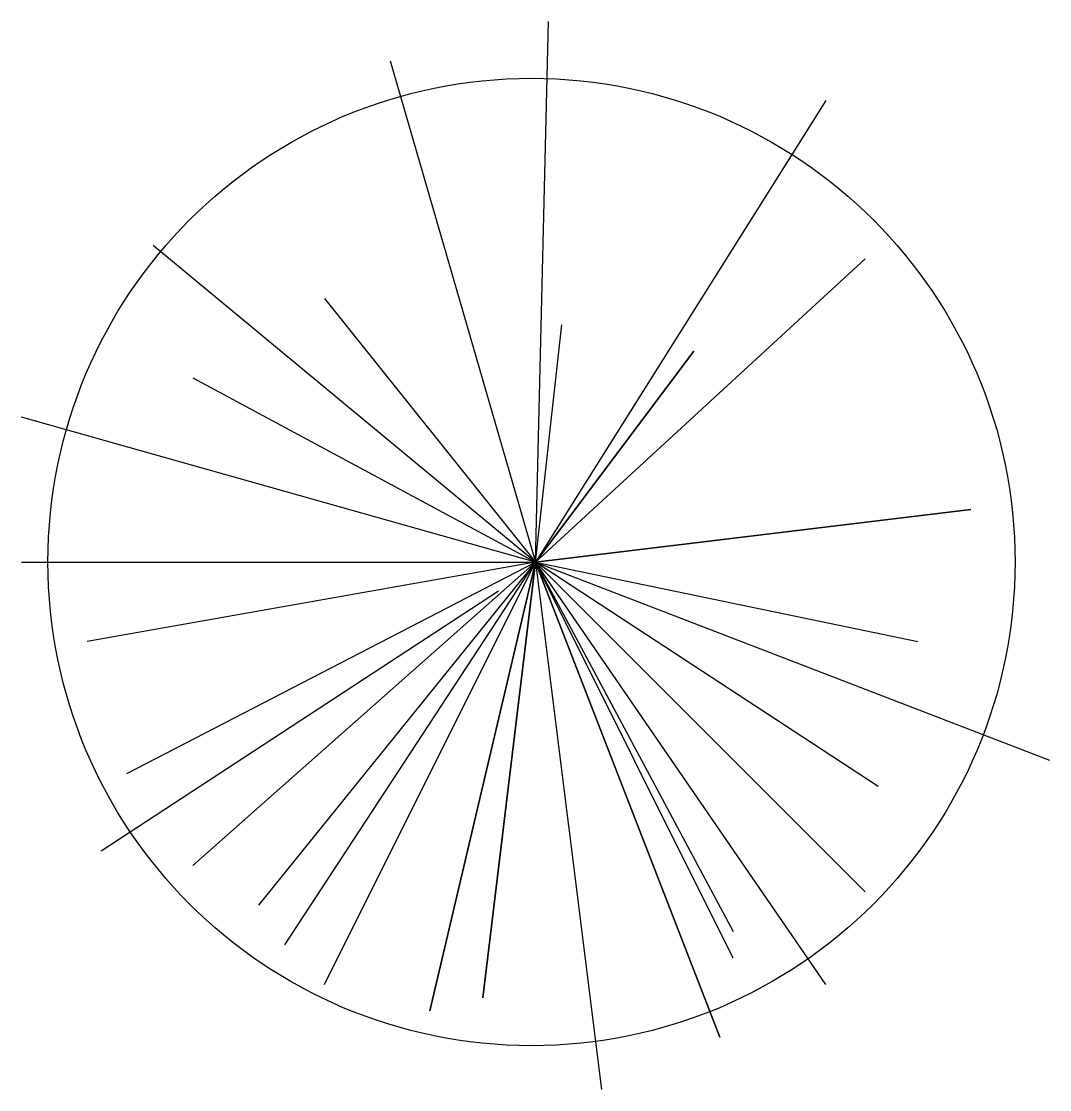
# Model space of a CAD drawing. Extents: x -3.17 to 3.21, y -3.27 to 3.35.
import ezdxf

# ---------------------------------------------------------------- set-up
doc = ezdxf.new("R2010")
doc.units = 0
doc.header["$LTSCALE"] = 1.2
doc.layers.get('0').update_dxf_attribs({"linetype": 'CONTINUOUS'})

msp = doc.modelspace()

# ---------------------------------------------------------------- linework, layer by layer
at = {"color": 0}
for p, q in [((0.0257, -0.0009), (0.1063, 3.3532)), ((-0.8761, 3.1076), (0.0257, -0.0009)), ((1.8255, 2.862), (0.0257, -0.0009)), ((0.0257, -0.0009), (-2.3478, 1.9621)), ((0.0257, -0.0009), (2.0711, 1.8796)), ((-1.2848, 1.634), (0.0257, -0.0009)), ((0.0257, -0.0009), (0.1888, 1.4709)), ((0.0257, -0.0009), (1.0062, 1.3077)), ((1.0062, 1.3077), (0.0257, -0.0009)), ((-2.1022, 1.1428), (0.0257, -0.0009)), ((0.0257, -0.0009), (-3.1653, 0.899)), ((0.0257, -0.0009), (2.7254, 0.3253)), ((2.7254, 0.3253), (0.0257, -0.0009)), ((-3.1653, -0.0009), (0.0257, -0.0009)), ((0.0257, -0.0009), (-2.7566, -0.4921)), ((-2.511, -1.3115), (0.0257, -0.0009)), ((-2.1022, -1.8833), (0.0257, -0.0009)), ((0.0257, -0.0009), (-1.6935, -2.1289)), ((-1.5304, -2.3745), (0.0257, -0.0009)), ((-1.2848, -2.6201), (0.0257, -0.0009)), ((0.0257, -0.0009), (-0.6305, -2.7833)), ((-0.6305, -2.7833), (0.0257, -0.0009)), ((0.0257, -0.0009), (-0.3024, -2.7026)), ((-0.3024, -2.7026), (0.0257, -0.0009)), ((1.2518, -2.457), (0.0257, -0.0009)), ((0.0257, -0.0009), (3.2148, -1.229)), ((0.0257, -0.0009), (2.0711, -2.0464)), ((0.0257, -0.0009), (0.4344, -3.2726)), ((0.0257, -0.0009), (2.3974, -0.4921)), ((2.1518, -1.3921), (0.0257, -0.0009)), ((0.0257, -0.0009), (1.2518, -2.292)), ((1.8255, -2.6201), (0.0257, -0.0009)), ((0.0257, -0.0009), (1.1694, -2.9464)), ((1.1694, -2.9464), (0.0257, -0.0009)), ((-2.671, -1.7911), (-0.2053, -0.1781))]:
    msp.add_line(p, q, dxfattribs=at)
msp.add_circle((0, 0), 3, dxfattribs=at)

doc.saveas('drawing.dxf')
